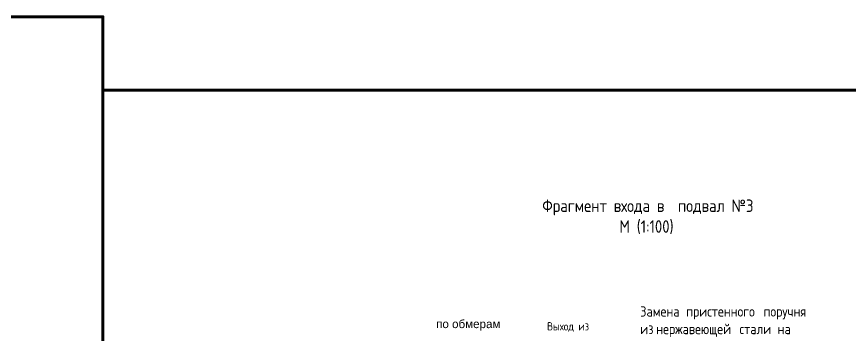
# Model space of a CAD drawing. Header units: millimetres. Extents: x 504091 to 2165846, y 135022 to 442887.
# Drawn here: x 1381768 to 1401843, y 274808 to 282474 of the extents above; entities that cross this region are included whole.
import ezdxf

# ---------------------------------------------------------------- set-up
doc = ezdxf.new("R2010")
doc.units = ezdxf.units.MM
doc.layers.add('G-ANNO-TEXT', color=231, linetype='Continuous', lineweight=9)
doc.layers.add('Размеры КР', color=164, linetype='Continuous', lineweight=9)
doc.layers.add('ВСПОМОГАТЕЛЬНЫЙ', color=52, linetype='Continuous', lineweight=5, plot=False)
doc.styles.add('GOST Common', font='GOST_Common.ttf', dxfattribs={"width": 0.9, "height": 350})
doc.styles.add('GOST Common_1', font='GOST_Common.ttf', dxfattribs={"width": 0.9, "height": 250})
doc.styles.get("Standard").update_dxf_attribs({"font": 'arial.ttf'})

msp = doc.modelspace()

# ---------------------------------------------------------------- linework, layer by layer
at = {"layer": 'Размеры КР', "color": 1, "lineweight": 60}
for points in [[(1331263.6589, 282473.5457), (1383846.3793, 282473.5457), (1383846.3793, 199677.5861), (1331263.6589, 199677.5861)], [(1383846.3793, 280704.3093), (1431990.7003, 280704.3093), (1431990.7003, 197078.5059), (1383846.3793, 197078.5059)]]:
    msp.add_lwpolyline(points, close=True, dxfattribs=at)

# ---------------------------------------------------------------- texts
at = {"layer": 'G-ANNO-TEXT', "color": 7, "attachment_point": 1}
for s, insert, char_height, width, style in [('\\pi781.40936;Фрагмент входа в  подвал №3\\P\\pi2640.31846;М (1:100)', (1393642.3643, 278075.1453), 300, 6507.091456, 'GOST Common_1'), ('Замена', (1396782.5685, 275507.8698), 250, 1248.227437, 'GOST Common_1'), ('пристенного', (1397889.8497, 275507.8698), 250, 2164.55625, 'GOST Common_1'), ('поручня', (1399753.1778, 275507.8698), 250, 1363.670437, 'GOST Common_1'), ('Выход', (1394539.2427, 275123.986), 200, 836.96175, 'GOST Common'), ('из', (1395295.2896, 275123.986), 200, 303.037875, 'GOST Common'), ('из', (1396782.5685, 275084.5364), 250, 375.18975, 'GOST Common_1'), ('нержавеющей', (1397169.5216, 275084.5364), 250, 2337.72075, 'GOST Common_1'), ('стали', (1399175.7247, 275084.5364), 250, 1017.341437, 'GOST Common_1'), ('на', (1400092.506, 275084.5364), 250, 411.265687, 'GOST Common_1')]:
    msp.add_mtext(s, dxfattribs=dict(at, insert=insert, char_height=char_height, width=width, style=style))
at = {"layer": 'ВСПОМОГАТЕЛЬНЫЙ', "color": 6, "insert": (1391867.9088, 275180.9592), "char_height": 200, "attachment_point": 1}
msp.add_mtext_dynamic_manual_height_columns('по обмерам', width=1901.263189, gutter_width=1, heights=[0], dxfattribs=at)

doc.saveas('drawing.dxf')
